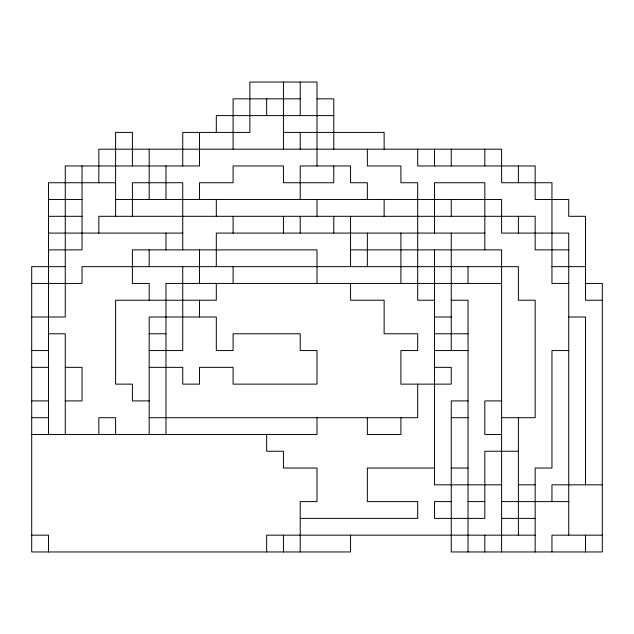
<?xml version="1.0" encoding="UTF-8"?>
<svg xmlns="http://www.w3.org/2000/svg" width="634" height="634" viewBox="0 0 634 634"><rect width="100%" height="100%" fill="white"/><g stroke="black" fill="none" stroke-linecap="round" stroke-linejoin="round"><path stroke-width="0.95" d="M300.215 98.833L233.09 98.833L233.09 149.18M317 98.833L333.785 98.833L333.785 149.18M333.785 115.61L216.305 115.61L216.305 132.395M283.438 132.395L384.133 132.395L384.133 149.18M115.61 182.743L48.485 182.743L48.485 434.48M48.485 199.52L82.048 199.52M115.61 199.52L501.605 199.52L501.605 233.09L568.738 233.09L568.738 535.167M48.485 216.305L82.048 216.305M48.485 233.09L182.743 233.09M484.82 233.09L216.305 233.09L216.305 266.652M48.485 249.867L82.048 249.867L82.048 165.957M350.562 249.867L501.605 249.867L501.605 551.952M568.738 249.867L535.167 249.867L535.167 216.305L98.833 216.305L98.833 233.09M65.262 266.652L31.7 266.652L31.7 551.952L350.562 551.952L350.562 535.167M551.952 266.652L585.515 266.652M31.7 283.438L82.048 283.438L82.048 266.652L518.39 266.652L518.39 300.215L535.167 300.215L535.167 417.695L501.605 417.695M501.605 283.438L165.957 283.438L165.957 434.48M568.738 283.438L551.952 283.438L551.952 182.743L501.605 182.743L501.605 149.18L98.833 149.18L98.833 182.743M585.515 283.438L602.3 283.438L602.3 551.952L451.257 551.952L451.257 400.91L468.043 400.91M434.48 300.215L417.695 300.215L417.695 182.743L400.91 182.743L400.91 165.957L367.348 165.957L367.348 149.18M451.257 300.215L468.043 300.215L468.043 551.952M602.3 300.215L585.515 300.215L585.515 216.305L568.738 216.305L568.738 199.52L535.167 199.52L535.167 165.957L417.695 165.957L417.695 149.18M31.7 317L65.262 317L65.262 165.957L199.52 165.957L199.52 132.395M434.48 317L451.257 317M568.738 317L585.515 317L585.515 484.82M48.485 333.785L65.262 333.785L65.262 434.48M149.18 333.785L165.957 333.785M434.48 333.785L468.043 333.785M31.7 350.562L48.485 350.562M149.18 350.562L182.743 350.562L182.743 266.652M434.48 350.562L468.043 350.562M568.738 350.562L551.952 350.562L551.952 468.043L535.167 468.043L535.167 551.952M31.7 367.348L48.485 367.348M65.262 367.348L82.048 367.348L82.048 400.91L65.262 400.91M149.18 367.348L182.743 367.348L182.743 384.133L199.52 384.133L199.52 367.348L233.09 367.348L233.09 384.133L317 384.133L317 350.562L300.215 350.562L300.215 333.785L233.09 333.785L233.09 350.562L216.305 350.562L216.305 317L149.18 317L149.18 434.48M434.48 367.348L451.257 367.348L451.257 384.133L400.91 384.133L400.91 350.562L417.695 350.562L417.695 333.785L384.133 333.785L384.133 300.215L350.562 300.215L350.562 283.438M31.7 400.91L48.485 400.91M149.18 400.91L132.395 400.91L132.395 384.133L115.61 384.133L115.61 300.215L216.305 300.215L216.305 283.438M501.605 400.91L484.82 400.91L484.82 434.48L501.605 434.48M31.7 417.695L48.485 417.695M149.18 417.695L417.695 417.695L417.695 384.133M451.257 417.695L468.043 417.695M31.7 434.48L317 434.48L317 417.695M518.39 451.257L484.82 451.257L484.82 518.39L434.48 518.39L434.48 501.605L451.257 501.605M434.48 468.043L367.348 468.043L367.348 501.605L417.695 501.605L417.695 518.39L300.215 518.39M451.257 468.043L468.043 468.043M501.605 484.82L434.48 484.82L434.48 249.867M518.39 484.82L535.167 484.82M602.3 484.82L551.952 484.82L551.952 501.605M468.043 501.605L484.82 501.605M501.605 501.605L568.738 501.605M501.605 518.39L535.167 518.39M31.7 535.167L48.485 535.167L48.485 551.952M535.167 535.167L266.652 535.167L266.652 551.952M602.3 535.167L551.952 535.167L551.952 551.952M585.515 535.167L585.515 551.952M518.39 165.957L518.39 182.743M518.39 216.305L518.39 233.09M518.39 417.695L518.39 535.167M484.82 149.18L484.82 165.957M484.82 249.867L484.82 182.743L434.48 182.743L434.48 233.09M484.82 535.167L484.82 551.952M468.043 266.652L468.043 283.438M451.257 149.18L451.257 165.957M451.257 199.52L451.257 216.305M451.257 233.09L451.257 350.562M434.48 149.18L434.48 165.957M400.91 233.09L400.91 283.438M400.91 417.695L400.91 434.48L367.348 434.48L367.348 417.695M384.133 199.52L384.133 216.305M367.348 199.52L367.348 182.743L350.562 182.743L350.562 165.957L300.215 165.957L300.215 199.52M367.348 233.09L367.348 266.652M350.562 216.305L350.562 266.652M333.785 165.957L333.785 182.743L283.438 182.743L283.438 165.957L233.09 165.957L233.09 182.743L199.52 182.743L199.52 199.52M333.785 216.305L333.785 233.09M317 165.957L317 82.048L249.867 82.048L249.867 132.395L182.743 132.395L182.743 165.957M317 199.52L317 216.305M317 283.438L317 249.867L132.395 249.867L132.395 283.438L149.18 283.438L149.18 300.215M300.215 82.048L300.215 115.61M300.215 132.395L300.215 149.18M300.215 216.305L300.215 233.09M300.215 551.952L300.215 501.605L317 501.605L317 468.043L283.438 468.043L283.438 451.257L266.652 451.257L266.652 434.48M283.438 82.048L283.438 149.18M283.438 216.305L283.438 233.09M283.438 535.167L283.438 551.952M266.652 98.833L266.652 115.61M233.09 216.305L233.09 233.09M233.09 266.652L233.09 283.438M216.305 199.52L216.305 216.305M199.52 249.867L199.52 283.438M199.52 300.215L199.52 317M182.743 249.867L182.743 182.743L132.395 182.743L132.395 216.305M165.957 165.957L165.957 199.52M165.957 233.09L165.957 249.867M149.18 149.18L149.18 199.52M149.18 249.867L149.18 266.652M132.395 165.957L132.395 132.395L115.61 132.395L115.61 216.305M115.61 434.48L115.61 417.695L98.833 417.695L98.833 434.48"/></g></svg>
